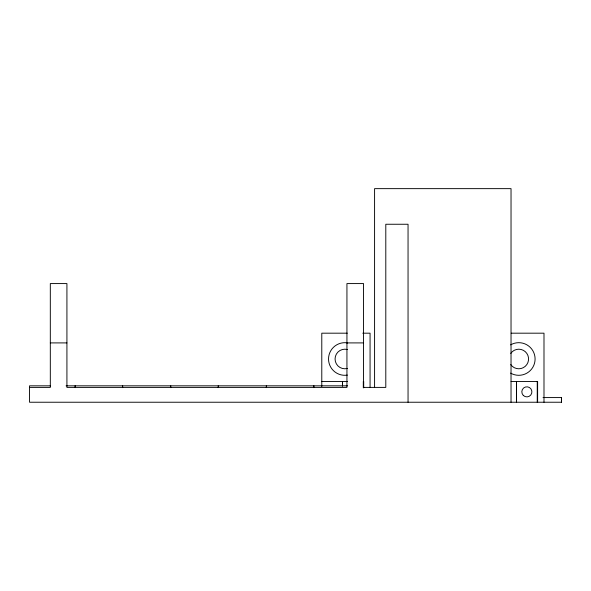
<?xml version="1.0" encoding="UTF-8"?>
<svg xmlns="http://www.w3.org/2000/svg" width="591" height="591" viewBox="0 0 591 591"><rect width="100%" height="100%" fill="white"/><g stroke="black" fill="none" stroke-linecap="round" stroke-linejoin="round"><path stroke-width="0.89" d="M75.205 386.521L75.205 385.827L75.205 387.652M313.791 386.521L313.791 385.827L313.791 387.652M363.694 387.785L363.694 381.468L363.31 381.468L363.31 387.785M537.618 402.235L537.618 381.468L511.06 381.468M50.553 385.827L29.55 385.827L29.55 402.235L561.45 402.235L561.45 397.573L543.026 397.573M347.294 333.184L321.785 333.184L321.785 386.58M362.778 333.184L370.069 333.184L370.069 387.504M511.2 333.184L543.993 333.184L543.993 402.235M50.316 342.906L66.923 342.906M346.939 342.906L363.554 342.906M321.785 381.468L347.449 381.468M66.074 385.827L347.574 385.827M29.55 387.4L50.316 387.4L50.316 283.577L66.923 283.577L66.923 387.4L346.939 387.4L346.939 283.577L363.554 283.577L363.554 387.4L385.797 387.4L385.797 224.255L408.049 224.255L408.049 402.235M561.45 397.573L561.45 402.235M537.241 381.468L537.241 402.235M511.03 402.235L511.03 188.64L374.583 188.64L374.583 387.504M266.327 385.827L266.327 387.652M218.227 385.827L218.227 387.652M170.769 385.827L170.769 387.652M122.662 385.827L122.662 387.652M347.412 375.108A16.312 16.312 0 0 1 328.537 358.988A16.312 16.312 0 0 1 347.412 342.876M347.39 368.444A9.788 9.788 0 0 1 335.067 358.988A9.788 9.788 0 0 1 347.39 349.532M510.624 344.863A16.312 16.312 0 0 1 535.091 358.988A16.312 16.312 0 0 1 510.624 373.12M510.757 353.381A9.788 9.788 0 0 1 525.288 351.675A9.788 9.788 0 0 1 525.288 366.302A9.788 9.788 0 0 1 510.757 364.603M342.551 381.468L342.551 385.982L342.551 381.468M516.475 381.468L516.475 402.235L516.475 381.468M523.294 395.416A5.046 5.046 0 0 0 531.73 393.155A5.046 5.046 0 0 0 525.554 386.979A5.046 5.046 0 0 0 523.294 395.416"/></g></svg>
